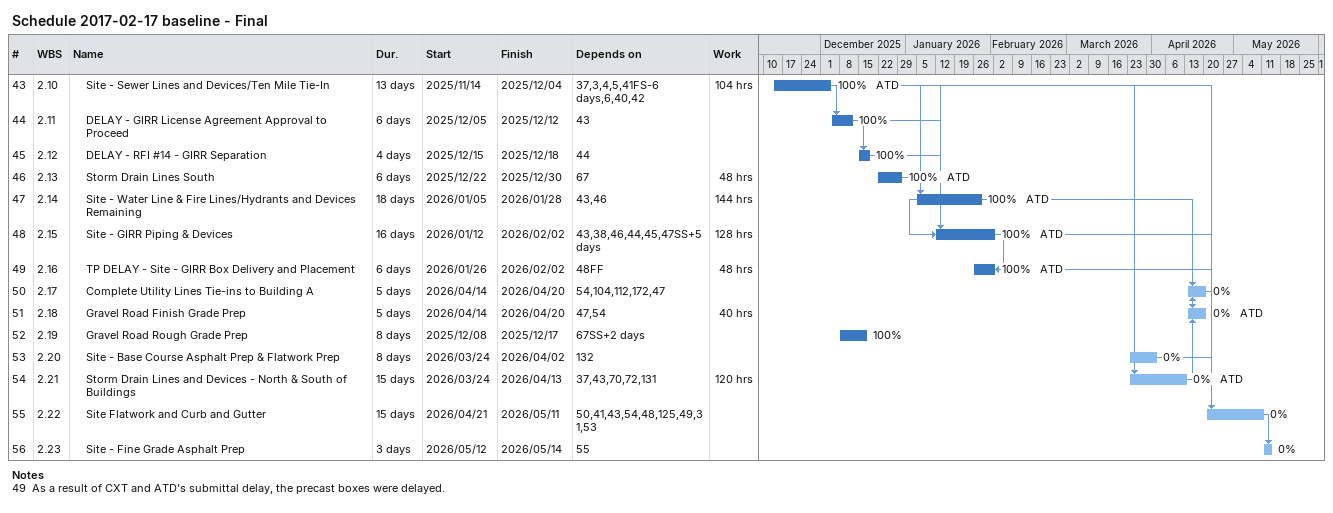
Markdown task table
Schedule 2017-02-17 baseline - Final

| ID | WBS | Task | Duration | Start | Finish | Predecessors | Resources | % complete | Work (h) |
|---|---|---|---|---|---|---|---|---|---|
| 43 | 2.10 | Site - Sewer Lines and Devices/Ten Mile Tie-In | 13d | 2025-11-14 | 2025-12-04 | 37, 3, 4, 5, 41FS-6d, 6, 40, 42 | ATD | 100 | 104 |
| 44 | 2.11 | DELAY - GIRR License Agreement Approval to Proceed | 6d | 2025-12-05 | 2025-12-12 | 43 |  | 100 |  |
| 45 | 2.12 | DELAY - RFI #14 - GIRR Separation | 4d | 2025-12-15 | 2025-12-18 | 44 |  | 100 |  |
| 46 | 2.13 | Storm Drain Lines South | 6d | 2025-12-22 | 2025-12-30 | 67 | ATD | 100 | 48 |
| 47 | 2.14 | Site - Water Line & Fire Lines/Hydrants and Devices Remaining | 18d | 2026-01-05 | 2026-01-28 | 43, 46 | ATD | 100 | 144 |
| 48 | 2.15 | Site - GIRR Piping & Devices | 16d | 2026-01-12 | 2026-02-02 | 43, 38, 46, 44, 45, 47SS+5d | ATD | 100 | 128 |
| 49 | 2.16 | TP DELAY - Site - GIRR Box Delivery and Placement | 6d | 2026-01-26 | 2026-02-02 | 48FF | ATD | 100 | 48 |
| 50 | 2.17 | Complete Utility Lines Tie-ins to Building A | 5d | 2026-04-14 | 2026-04-20 | 54, 104, 112, 172, 47 |  | 0 |  |
| 51 | 2.18 | Gravel Road Finish Grade Prep | 5d | 2026-04-14 | 2026-04-20 | 47, 54 | ATD | 0 | 40 |
| 52 | 2.19 | Gravel Road Rough Grade Prep | 8d | 2025-12-08 | 2025-12-17 | 67SS+2d |  | 100 |  |
| 53 | 2.20 | Site - Base Course Asphalt Prep & Flatwork Prep | 8d | 2026-03-24 | 2026-04-02 | 132 |  | 0 |  |
| 54 | 2.21 | Storm Drain Lines and Devices - North & South of Buildings | 15d | 2026-03-24 | 2026-04-13 | 37, 43, 70, 72, 131 | ATD | 0 | 120 |
| 55 | 2.22 | Site Flatwork and Curb and Gutter | 15d | 2026-04-21 | 2026-05-11 | 50, 41, 43, 54, 48, 125, 49, 31, 53 |  | 0 |  |
| 56 | 2.23 | Site - Fine Grade Asphalt Prep | 3d | 2026-05-12 | 2026-05-14 | 55 |  | 0 |  |

Notes
- 49: As a result of CXT and ATD's submittal delay, the precast boxes were delayed.
